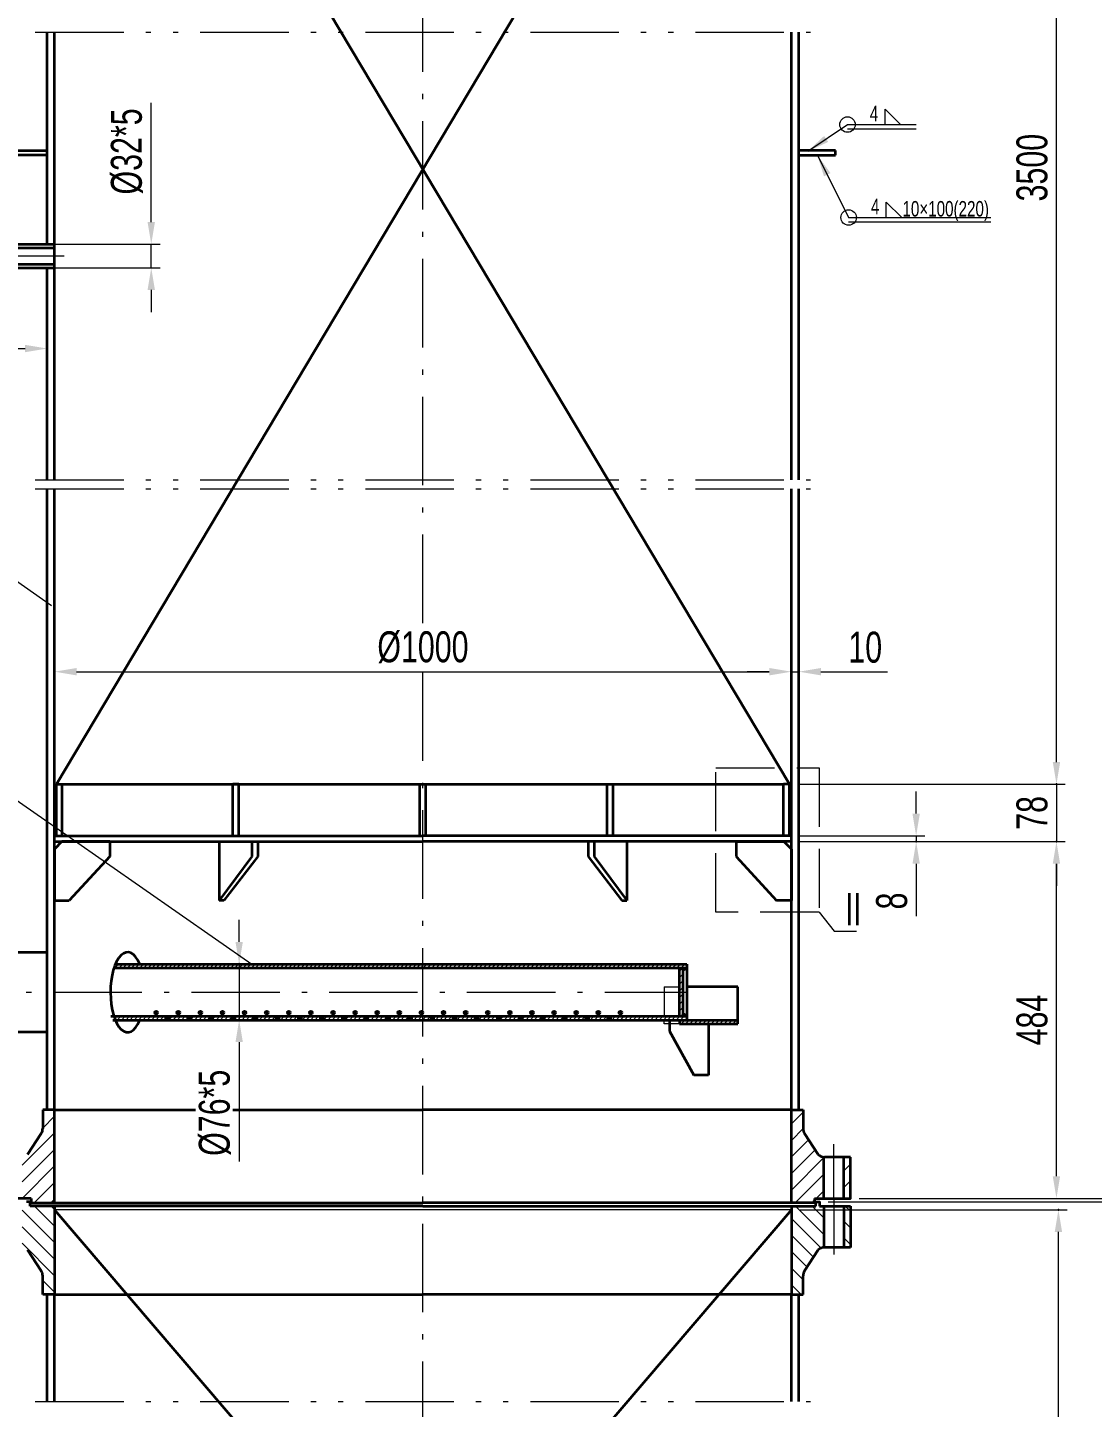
# Model space of a CAD drawing. Header units: millimetres. Extents: x 3739 to 16354, y -2005 to 15830.
# Drawn here: x 6302 to 7747, y 6823 to 8695 of the extents above; entities that cross this region are included whole.
import ezdxf
from ezdxf.enums import TextEntityAlignment as Align

# ---------------------------------------------------------------- set-up
doc = ezdxf.new("R2010")
doc.units = ezdxf.units.MM
doc.header["$LTSCALE"] = 10
for name, pattern in [('ACAD_ISO02W100', [11, 8, -3]), ('ACAD_ISO10W100', [18.7, 12, -3, 0.7, -3]), ('ACAD_ISO12W100', [22.4, 12, -3, 0.7, -3, 0.7, -3])]:
    doc.linetypes.add(name, pattern=pattern)
for name, color, linetype, lineweight in [('中心线', 1, 'ACAD_ISO10W100', 18), ('中粗线', 4, 'Continuous', 35), ('剖面线', 5, 'Continuous', 15), ('双点划线', 3, 'ACAD_ISO12W100', 18), ('实线层', 2, 'Continuous', 35), ('标注', 7, 'Continuous', 18), ('细实线', 7, 'Continuous', 18), ('虚线', 6, 'ACAD_ISO02W100', 18)]:
    doc.layers.add(name, color=color, linetype=linetype, lineweight=lineweight)
doc.styles.add('HGCAD', font='HGCAD.SHX', dxfattribs={"width": 0.75, "bigfont": 'HZTXT.SHX'})
doc.dimstyles.new('HGCAD', dxfattribs={"dimtxt": 3.5, "dimasz": 2.5, "dimexe": 1, "dimexo": 1, "dimgap": 1, "dimtad": 1, "dimdec": 1, "dimdsep": 46, "dimtxsty": 'HGCAD', "dimcen": 0, "dimclrd": 130, "dimclre": 130, "dimclrt": 3, "dimadec": 1, "dimazin": 0, "dimtfac": 0.714286, "dimtmove": 0, "dimatfit": 1, "dimfxl": 0, "dimtzin": 0, "dimlwd": -1, "dimlwe": -1, "dimarcsym": 0})
doc.dimstyles.new('HGCAD$0', dxfattribs={"dimtxt": 3.5, "dimasz": 2.5, "dimexe": 1, "dimexo": 1, "dimgap": 1, "dimtad": 1, "dimdec": 1, "dimdsep": 46, "dimtxsty": 'HGCAD', "dimcen": 0, "dimclrd": 130, "dimclre": 130, "dimclrt": 3, "dimadec": 1, "dimazin": 0, "dimtfac": 0.714286, "dimtmove": 0, "dimatfit": 1, "dimfxl": 0, "dimtzin": 0, "dimlwd": -1, "dimlwe": -1, "dimarcsym": 0})
pattern_1 = [(45, (3175.5403, -2004.8682), (-2.9185832, 2.9185832), [])]

# ---------------------------------------------------------------- blocks, each defined once
blk = doc.blocks.new('*D82')
at = {"color": 0, "ltscale": 15}
for p in [(7338.7, 7091.4), (7701.1, 7091.4), (7701.1, 5926.4)]:
    blk.add_point(p, dxfattribs=at)
at = {"layer": '标注', "color": 130, "ltscale": 15}
for p, q in [((7350.7, 7091.4), (7713.1, 7091.4)), ((7701.1, 5956.4), (7701.1, 7061.4))]:
    blk.add_line(p, q, dxfattribs=at)
for points in [[(7696.1, 7061.4), (7706.1, 7061.4), (7701.1, 7091.4)], [(7696.1, 5956.4), (7706.1, 5956.4), (7701.1, 5926.4)]]:
    blk.add_solid(points, dxfattribs=at)
at = {"layer": '标注', "color": 3, "ltscale": 15, "insert": (7668.1, 6508.9), "char_height": 42, "attachment_point": 5, "rotation": 90, "style": 'HGCAD', "bg_fill": 3, "box_fill_scale": 1.1, "bg_fill_color": 256, "bg_fill_true_color": 13158600, "bg_fill_transparency": 1562}
blk.add_mtext('4500', dxfattribs=at)
blk = doc.blocks.new('*D87')
at = {"color": 0, "ltscale": 15}
for p in [(7338.7, 7590.9), (7698.4, 7590.9), (7418.7, 7106.9)]:
    blk.add_point(p, dxfattribs=at)
at = {"layer": '标注', "color": 130, "ltscale": 15}
for p, q in [((7350.7, 7590.9), (7710.4, 7590.9)), ((7698.4, 7136.9), (7698.4, 7560.9)), ((7430.7, 7106.9), (7710.4, 7106.9))]:
    blk.add_line(p, q, dxfattribs=at)
for points in [[(7693.4, 7560.9), (7703.4, 7560.9), (7698.4, 7590.9)], [(7693.4, 7136.9), (7703.4, 7136.9), (7698.4, 7106.9)]]:
    blk.add_solid(points, dxfattribs=at)
at = {"layer": '标注', "color": 3, "ltscale": 15, "insert": (7665.4, 7348.9), "char_height": 42, "attachment_point": 5, "rotation": 90, "style": 'HGCAD', "bg_fill": 3, "box_fill_scale": 1.1, "bg_fill_color": 256, "bg_fill_true_color": 13158600, "bg_fill_transparency": 1622}
blk.add_mtext('484', dxfattribs=at)
blk = doc.blocks.new('*D88')
at = {"color": 0, "ltscale": 15}
for p in [(7336.2, 7668.9), (7698.4, 7590.9), (7698.4, 7590.9)]:
    blk.add_point(p, dxfattribs=at)
at = {"layer": '标注', "color": 130, "ltscale": 15}
for p, q in [((7698.4, 7698.9), (7698.4, 7728.9)), ((7348.2, 7668.9), (7710.4, 7668.9)), ((7698.4, 7668.9), (7698.4, 7590.9)), ((7698.4, 7560.9), (7698.4, 7530.9))]:
    blk.add_line(p, q, dxfattribs=at)
for points in [[(7693.4, 7698.9), (7703.4, 7698.9), (7698.4, 7668.9)], [(7693.4, 7560.9), (7703.4, 7560.9), (7698.4, 7590.9)]]:
    blk.add_solid(points, dxfattribs=at)
at = {"layer": '标注', "color": 3, "ltscale": 15, "insert": (7665.4, 7629.9), "char_height": 42, "attachment_point": 5, "rotation": 90, "style": 'HGCAD', "bg_fill": 3, "box_fill_scale": 1.1, "bg_fill_color": 256, "bg_fill_true_color": 13158600, "bg_fill_transparency": 1632}
blk.add_mtext('78', dxfattribs=at)
blk = doc.blocks.new('*D89')
at = {"color": 0, "ltscale": 15}
for p in [(7338.7, 7598.9), (7338.7, 7590.9), (7508, 7590.9)]:
    blk.add_point(p, dxfattribs=at)
at = {"layer": '标注', "color": 130, "ltscale": 15}
for p, q in [((7508, 7628.9), (7508, 7658.9)), ((7350.7, 7598.9), (7520, 7598.9)), ((7350.7, 7590.9), (7520, 7590.9)), ((7508, 7598.9), (7508, 7590.9)), ((7508, 7560.9), (7508, 7489.9))]:
    blk.add_line(p, q, dxfattribs=at)
for points in [[(7503, 7628.9), (7513, 7628.9), (7508, 7598.9)], [(7503, 7560.9), (7513, 7560.9), (7508, 7590.9)]]:
    blk.add_solid(points, dxfattribs=at)
at = {"layer": '标注', "color": 3, "ltscale": 15, "insert": (7475, 7510.4), "char_height": 42, "attachment_point": 5, "rotation": 90, "style": 'HGCAD', "bg_fill": 3, "box_fill_scale": 1.1, "bg_fill_color": 256, "bg_fill_true_color": 13158600, "bg_fill_transparency": 1642}
blk.add_mtext('8', dxfattribs=at)
blk = doc.blocks.new('*D90')
at = {"color": 0, "ltscale": 15}
for p in [(6338.7, 7821.5), (7338.7, 7821.5), (7338.7, 7821.5)]:
    blk.add_point(p, dxfattribs=at)
at = {"layer": '标注', "color": 130, "ltscale": 15}
blk.add_line((6368.7, 7821.5), (7308.7, 7821.5), dxfattribs=at)
for points in [[(6368.7, 7826.5), (6368.7, 7816.5), (6338.7, 7821.5)], [(7308.7, 7826.5), (7308.7, 7816.5), (7338.7, 7821.5)]]:
    blk.add_solid(points, dxfattribs=at)
at = {"layer": '标注', "color": 3, "ltscale": 15, "insert": (6838.7, 7854.5), "char_height": 42, "attachment_point": 5, "style": 'HGCAD', "bg_fill": 3, "box_fill_scale": 1.1, "bg_fill_color": 256, "bg_fill_true_color": 13158600, "bg_fill_transparency": 1652}
blk.add_mtext('%%C1000', dxfattribs=at)
blk = doc.blocks.new('*D91')
at = {"color": 0, "ltscale": 15}
for p in [(7338.7, 7821.5), (7348.7, 7821.5), (7348.7, 7821.5)]:
    blk.add_point(p, dxfattribs=at)
at = {"layer": '标注', "color": 130, "ltscale": 15}
for p, q in [((7308.7, 7821.5), (7278.7, 7821.5)), ((7338.7, 7821.5), (7348.7, 7821.5)), ((7378.7, 7821.5), (7469.1, 7821.5))]:
    blk.add_line(p, q, dxfattribs=at)
for points in [[(7308.7, 7826.5), (7308.7, 7816.5), (7338.7, 7821.5)], [(7378.7, 7826.5), (7378.7, 7816.5), (7348.7, 7821.5)]]:
    blk.add_solid(points, dxfattribs=at)
at = {"layer": '标注', "color": 3, "ltscale": 15, "insert": (7438.9, 7854.5), "char_height": 42, "attachment_point": 5, "style": 'HGCAD', "bg_fill": 3, "box_fill_scale": 1.1, "bg_fill_color": 256, "bg_fill_true_color": 13158600, "bg_fill_transparency": 1667}
blk.add_mtext('10', dxfattribs=at)
blk = doc.blocks.new('*D92')
at = {"color": 0, "ltscale": 15}
for p in [(7338.7, 9341.9), (7698.4, 9341.9), (7698.4, 7668.9)]:
    blk.add_point(p, dxfattribs=at)
at = {"layer": '标注', "color": 130, "ltscale": 15}
for p, q in [((7350.7, 9341.9), (7710.4, 9341.9)), ((7698.4, 7698.9), (7698.4, 9311.9))]:
    blk.add_line(p, q, dxfattribs=at)
for points in [[(7693.4, 9311.9), (7703.4, 9311.9), (7698.4, 9341.9)], [(7693.4, 7698.9), (7703.4, 7698.9), (7698.4, 7668.9)]]:
    blk.add_solid(points, dxfattribs=at)
at = {"layer": '标注', "color": 3, "ltscale": 15, "insert": (7665.4, 8505.4), "char_height": 42, "attachment_point": 5, "rotation": 90, "style": 'HGCAD', "bg_fill": 3, "box_fill_scale": 1.1, "bg_fill_color": 256, "bg_fill_true_color": 13158600, "bg_fill_transparency": 1677}
blk.add_mtext('3500', dxfattribs=at)
blk = doc.blocks.new('*D93')
at = {"color": 0, "ltscale": 15}
for p in [(7376.7, 9352.9), (7418.7, 7106.9), (8550.3, 7106.9)]:
    blk.add_point(p, dxfattribs=at)
at = {"layer": '标注', "color": 130, "ltscale": 15}
for p, q in [((7388.7, 9352.9), (8562.3, 9352.9)), ((8550.3, 9322.9), (8550.3, 7136.9)), ((7430.7, 7106.9), (8562.3, 7106.9))]:
    blk.add_line(p, q, dxfattribs=at)
for points in [[(8545.3, 9322.9), (8555.3, 9322.9), (8550.3, 9352.9)], [(8545.3, 7136.9), (8555.3, 7136.9), (8550.3, 7106.9)]]:
    blk.add_solid(points, dxfattribs=at)
at = {"layer": '标注', "color": 3, "ltscale": 15, "insert": (8517.3, 8229.9), "char_height": 42, "attachment_point": 5, "rotation": 90, "style": 'HGCAD', "bg_fill": 3, "box_fill_scale": 1.1, "bg_fill_color": 256, "bg_fill_true_color": 13158600, "bg_fill_transparency": 1692}
blk.add_mtext('4078', dxfattribs=at)
blk = doc.blocks.new('*D94')
at = {"color": 0, "ltscale": 15}
for p in [(7376.7, 7102.4), (7418.7, 5356.4), (8550.3, 5356.4)]:
    blk.add_point(p, dxfattribs=at)
at = {"layer": '标注', "color": 130, "ltscale": 15}
for p, q in [((7388.7, 7102.4), (8562.3, 7102.4)), ((8550.3, 7072.4), (8550.3, 5386.4)), ((7430.7, 5356.4), (8562.3, 5356.4))]:
    blk.add_line(p, q, dxfattribs=at)
for points in [[(8545.3, 7072.4), (8555.3, 7072.4), (8550.3, 7102.4)], [(8545.3, 5386.4), (8555.3, 5386.4), (8550.3, 5356.4)]]:
    blk.add_solid(points, dxfattribs=at)
at = {"layer": '标注', "color": 3, "ltscale": 15, "insert": (8517.3, 6229.4), "char_height": 42, "attachment_point": 5, "rotation": 90, "style": 'HGCAD', "bg_fill": 3, "box_fill_scale": 1.1, "bg_fill_color": 256, "bg_fill_true_color": 13158600, "bg_fill_transparency": 1707}
blk.add_mtext('5088', dxfattribs=at)
blk = doc.blocks.new('*D113')
at = {"layer": 'Defpoints', "color": 0, "ltscale": 15}
for p in [(6178.7, 8328), (6328.7, 8260), (6328.7, 8260)]:
    blk.add_point(p, dxfattribs=at)
at = {"layer": '标注', "color": 130, "ltscale": 15}
for p, q in [((6178.7, 8316), (6178.7, 8248)), ((6208.7, 8260), (6298.7, 8260))]:
    blk.add_line(p, q, dxfattribs=at)
for points in [[(6208.7, 8265), (6208.7, 8255), (6178.7, 8260)], [(6298.7, 8265), (6298.7, 8255), (6328.7, 8260)]]:
    blk.add_solid(points, dxfattribs=at)
at = {"layer": '标注', "color": 3, "ltscale": 15, "insert": (6253.7, 8293), "char_height": 42, "attachment_point": 5, "style": 'HGCAD', "bg_fill": 3, "box_fill_scale": 1.1, "bg_fill_color": 256, "bg_fill_true_color": 13158600, "bg_fill_transparency": 357}
blk.add_mtext('150', dxfattribs=at)
blk = doc.blocks.new('*D114')
at = {"layer": 'Defpoints', "color": 0, "ltscale": 15}
for p in [(6328.7, 8401.5), (6470, 8401.5), (6328.7, 8369.5)]:
    blk.add_point(p, dxfattribs=at)
at = {"layer": '标注', "color": 130, "ltscale": 15}
for p, q in [((6470, 8431.5), (6470, 8593.3)), ((6340.7, 8401.5), (6482, 8401.5)), ((6470, 8369.5), (6470, 8401.5)), ((6340.7, 8369.5), (6482, 8369.5)), ((6470, 8339.5), (6470, 8309.5))]:
    blk.add_line(p, q, dxfattribs=at)
for points in [[(6465, 8431.5), (6475, 8431.5), (6470, 8401.5)], [(6465, 8339.5), (6475, 8339.5), (6470, 8369.5)]]:
    blk.add_solid(points, dxfattribs=at)
at = {"layer": '标注', "color": 3, "ltscale": 15, "insert": (6437, 8527.4), "char_height": 42, "attachment_point": 5, "rotation": 90, "style": 'HGCAD', "bg_fill": 3, "box_fill_scale": 1.1, "bg_fill_color": 256, "bg_fill_true_color": 13158600, "bg_fill_transparency": 1327}
blk.add_mtext('%%C32*5', dxfattribs=at)
blk = doc.blocks.new('*D115')
at = {"color": 0, "ltscale": 15}
for p in [(6589.3, 7424.9), (6589.3, 7348.9), (6589.3, 7348.9)]:
    blk.add_point(p, dxfattribs=at)
at = {"layer": '标注', "color": 130, "ltscale": 15}
for p, q in [((6589.3, 7454.9), (6589.3, 7484.9)), ((6589.3, 7424.9), (6589.3, 7348.9)), ((6589.3, 7318.9), (6589.3, 7157.1))]:
    blk.add_line(p, q, dxfattribs=at)
for points in [[(6584.3, 7454.9), (6594.3, 7454.9), (6589.3, 7424.9)], [(6584.3, 7318.9), (6594.3, 7318.9), (6589.3, 7348.9)]]:
    blk.add_solid(points, dxfattribs=at)
at = {"layer": '标注', "color": 3, "ltscale": 15, "insert": (6556.3, 7223), "char_height": 42, "attachment_point": 5, "rotation": 90, "style": 'HGCAD', "bg_fill": 3, "box_fill_scale": 1.1, "bg_fill_color": 256, "bg_fill_true_color": 13158600, "bg_fill_transparency": 1947}
blk.add_mtext('%%C76*5', dxfattribs=at)
blk = doc.blocks.new('*D136')
at = {"color": 0, "ltscale": 15}
for p in [(6981.2, 13030.9), (7721.2, 57.9), (8936.5, 57.9)]:
    blk.add_point(p, dxfattribs=at)
at = {"layer": '标注', "color": 130, "ltscale": 15}
for p, q in [((6993.2, 13030.9), (8948.5, 13030.9)), ((8936.5, 13000.9), (8936.5, 87.9)), ((7733.2, 57.9), (8948.5, 57.9))]:
    blk.add_line(p, q, dxfattribs=at)
for points in [[(8931.5, 13000.9), (8941.5, 13000.9), (8936.5, 13030.9)], [(8931.5, 87.9), (8941.5, 87.9), (8936.5, 57.9)]]:
    blk.add_solid(points, dxfattribs=at)
at = {"layer": '标注', "color": 3, "ltscale": 15, "insert": (8903.5, 6544.4), "char_height": 42, "attachment_point": 5, "rotation": 90, "style": 'HGCAD', "bg_fill": 3, "box_fill_scale": 1.1, "bg_fill_color": 256, "bg_fill_true_color": 13158600, "bg_fill_transparency": 2192}
blk.add_mtext('19210', dxfattribs=at)
blk = doc.blocks.new('#HGCAD~HF~a')
at = {"layer": '细实线'}
blk.add_circle((0, 0), 1.75, dxfattribs=at)
blk = doc.blocks.new('#HGCAD~HF~01')
at = {"layer": '细实线'}
for p, q in [((-7, 0), (-7, 3.5)), ((-7, 3.5), (-3.5, 0))]:
    blk.add_line(p, q, dxfattribs=at)

msp = doc.modelspace()

# ---------------------------------------------------------------- hatches: boundary and pattern name
at = {"layer": '剖面线', "ltscale": 15}
h = msp.add_hatch(dxfattribs=at)
h.set_pattern_fill('ANSI31', color=256, scale=1.25, style=0)
h.set_pattern_definition([(45, (3175.5403, -2004.8682), (-2.80633, 2.80633), [])])
edge = h.paths.add_edge_path()
edge.add_line((6838.71, 7424.89), (6421.44, 7424.89))
edge.add_ellipse((6437.92, 7386.61), major_axis=(0, -54.31), ratio=0.427741, start_angle=225.18277, end_angle=232.20877)
edge.add_line((6419.56, 7419.89), (6838.71, 7419.89))
edge.add_line((6838.71, 7419.89), (6838.71, 7424.89))
h = msp.add_hatch(dxfattribs=at)
h.set_pattern_fill('ANSI31', color=256, scale=1.3, style=0)
h.set_pattern_definition(pattern_1)
h.paths.add_polyline_path([(7196.71, 7424.89), (6838.71, 7424.89), (6838.71, 7419.89), (7196.71, 7419.89)])
at = {"layer": '剖面线', "ltscale": 5}
h = msp.add_hatch(dxfattribs=at)
h.set_pattern_fill('ANSI31', color=256, scale=2, style=0)
h.set_pattern_definition([(45, (-241.881, 2923.3154), (-4.490128, 4.490128), [])])
h.paths.add_polyline_path([(7186.71, 7386.89), (7191.71, 7386.89), (7191.71, 7419.89), (7186.71, 7419.89)])
h.paths.add_polyline_path([(7191.71, 7386.89), (7186.71, 7386.89), (7186.71, 7353.89), (7191.71, 7353.89)])
at = {"layer": '剖面线', "ltscale": 15}
h = msp.add_hatch(dxfattribs=at)
h.set_pattern_fill('ANSI31', color=256, scale=1.3, style=0)
h.set_pattern_definition(pattern_1)
edge = h.paths.add_edge_path()
edge.add_line((6489.71, 7353.89), (6419.38, 7353.89))
edge.add_ellipse((6437.92, 7386.61), major_axis=(0, -54.31), ratio=0.427741, start_angle=307.04379, end_angle=313.98632)
edge.add_line((6421.21, 7348.89), (6489.71, 7348.89))
edge.add_line((6489.71, 7348.89), (6489.71, 7353.89))
h.paths.add_polyline_path([(6519.71, 7353.89), (6493.71, 7353.89), (6493.71, 7348.89), (6519.71, 7348.89)])
h.paths.add_polyline_path([(6549.71, 7353.89), (6523.71, 7353.89), (6523.71, 7348.89), (6549.71, 7348.89)])
h.paths.add_polyline_path([(6579.71, 7353.89), (6553.71, 7353.89), (6553.71, 7348.89), (6579.71, 7348.89)])
h.paths.add_polyline_path([(6609.71, 7353.89), (6583.71, 7353.89), (6583.71, 7348.89), (6609.71, 7348.89)])
h.paths.add_polyline_path([(6639.71, 7353.89), (6613.71, 7353.89), (6613.71, 7348.89), (6639.71, 7348.89)])
h.paths.add_polyline_path([(6669.71, 7353.89), (6643.71, 7353.89), (6643.71, 7348.89), (6669.71, 7348.89)])
h.paths.add_polyline_path([(6699.71, 7353.89), (6673.71, 7353.89), (6673.71, 7348.89), (6699.71, 7348.89)])
h.paths.add_polyline_path([(6729.71, 7353.89), (6703.71, 7353.89), (6703.71, 7348.89), (6729.71, 7348.89)])
h.paths.add_polyline_path([(6759.71, 7353.89), (6733.71, 7353.89), (6733.71, 7348.89), (6759.71, 7348.89)])
h.paths.add_polyline_path([(6789.71, 7353.89), (6763.71, 7353.89), (6763.71, 7348.89), (6789.71, 7348.89)])
h.paths.add_polyline_path([(6819.71, 7353.89), (6793.71, 7353.89), (6793.71, 7348.89), (6819.71, 7348.89)])
h.paths.add_polyline_path([(6838.71, 7353.89), (6823.71, 7353.89), (6823.71, 7348.89), (6838.71, 7348.89)])
h.paths.add_polyline_path([(6849.71, 7353.89), (6838.71, 7353.89), (6838.71, 7348.89), (6849.71, 7348.89)])
h.paths.add_polyline_path([(6879.71, 7353.89), (6853.71, 7353.89), (6853.71, 7348.89), (6879.71, 7348.89)])
h.paths.add_polyline_path([(6909.71, 7353.89), (6883.71, 7353.89), (6883.71, 7348.89), (6909.71, 7348.89)])
h.paths.add_polyline_path([(6969.71, 7353.89), (6943.71, 7353.89), (6943.71, 7348.89), (6969.71, 7348.89)])
h.paths.add_polyline_path([(6939.71, 7353.89), (6913.71, 7353.89), (6913.71, 7348.89), (6939.71, 7348.89)])
h.paths.add_polyline_path([(6999.71, 7353.89), (6973.71, 7353.89), (6973.71, 7348.89), (6999.71, 7348.89)])
h.paths.add_polyline_path([(7029.71, 7353.89), (7003.71, 7353.89), (7003.71, 7348.89), (7029.71, 7348.89)])
h.paths.add_polyline_path([(7059.71, 7353.89), (7033.71, 7353.89), (7033.71, 7348.89), (7059.71, 7348.89)])
h.paths.add_polyline_path([(7089.71, 7353.89), (7063.71, 7353.89), (7063.71, 7348.89), (7089.71, 7348.89)])
h.paths.add_polyline_path([(7166.17, 7353.89), (7093.71, 7353.89), (7093.71, 7348.89), (7166.17, 7348.89)])
h.paths.add_polyline_path([(7196.71, 7353.89), (7166.17, 7353.89), (7166.17, 7348.89), (7196.71, 7348.89)])
h.paths.add_polyline_path([(7266.17, 7348.89), (7196.71, 7348.89), (7186.71, 7348.89), (7186.71, 7343.89), (7266.17, 7343.89)])
h = msp.add_hatch(dxfattribs=at)
h.set_pattern_fill('ANSI31', color=256, scale=5, style=0)
h.set_pattern_definition([(45, (3738.5, -2004.868), (-11.22532, 11.22532), [])])
h.paths.add_polyline_path([(6267.71, 7162.91), (6258.71, 7162.91), (6258.71, 7106.91), (6267.71, 7106.91)])
h.paths.add_polyline_path([(6338.71, 7226.91), (6322.71, 7226.91), (6322.71, 7201.47, -0.1453801), (6320.77, 7194.92), (6302.2, 7166.42, -0.1773161), (6294.71, 7162.95), (6294.71, 7106.91), (6307.21, 7106.91), (6307.21, 7100.91), (6338.71, 7100.91), (6338.71, 7106.91)])
h.paths.add_polyline_path([(7382.71, 7162.95, -0.1773161), (7375.23, 7166.42), (7356.66, 7194.92, -0.1453801), (7354.71, 7201.47), (7354.71, 7226.91), (7338.71, 7226.91), (7338.71, 7106.91), (7338.71, 7100.91), (7370.21, 7100.91), (7370.21, 7106.91), (7382.71, 7106.91)])
h.paths.add_polyline_path([(7418.71, 7162.91), (7409.71, 7162.91), (7409.71, 7106.91), (7418.71, 7106.91)])
h = msp.add_hatch(dxfattribs=at)
h.set_pattern_fill('ANSI31', color=256, scale=5, angle=90, style=0)
h.set_pattern_definition([(135, (3738.5, -2004.868), (-11.22532, -11.22532), [])])
h.paths.add_polyline_path([(6338.71, 7096.39), (6305.71, 7096.39), (6305.71, 7102.39), (6300.71, 7102.39), (6300.71, 7096.39), (6294.71, 7096.39), (6294.71, 7040.35, -0.1773161), (6302.2, 7036.87), (6320.77, 7008.38, -0.1453801), (6322.71, 7001.83), (6322.71, 6976.39), (6338.71, 6976.39)])
h.paths.add_polyline_path([(6267.71, 7096.39), (6258.71, 7096.39), (6258.71, 7040.39), (6267.71, 7040.39)])
h.paths.add_polyline_path([(7382.71, 7096.39), (7376.71, 7096.39), (7376.71, 7102.39), (7371.71, 7102.39), (7371.71, 7096.39), (7338.71, 7096.39), (7338.71, 6976.39), (7354.71, 6976.39), (7354.71, 7001.83, -0.1453801), (7356.66, 7008.38), (7375.23, 7036.87, -0.1773161), (7382.71, 7040.35)])
h.paths.add_polyline_path([(7418.71, 7096.39), (7409.71, 7096.39), (7409.71, 7040.39), (7418.71, 7040.39)])

# ---------------------------------------------------------------- linework, layer by layer
at = {"layer": '中心线'}
for p, q in [((6838.71, 33.49), (6838.71, 13056.9)), ((5963.42, 7386.89), (7196.71, 7386.89)), ((7396.21, 7106.91), (7396.21, 7180.48)), ((7396.21, 7104.29), (7396.21, 7030.72))]:
    msp.add_line(p, q, dxfattribs=at)
at = {"layer": '中心线', "color": 1, "linetype": 'ACAD_ISO10W100'}
msp.add_line((6351.77, 8385.52), (6168.68, 8385.52), dxfattribs=at)
at = {"layer": '中心线', "ltscale": 5}
for p, q in [((6491.71, 7348.55), (6491.71, 7354.27)), ((6521.71, 7348.55), (6521.71, 7354.27)), ((6551.71, 7348.55), (6551.71, 7354.27)), ((6581.71, 7348.55), (6581.71, 7354.27)), ((6611.71, 7348.55), (6611.71, 7354.27)), ((6641.71, 7348.55), (6641.71, 7354.27)), ((6671.71, 7348.55), (6671.71, 7354.27)), ((6701.71, 7348.55), (6701.71, 7354.27)), ((6731.71, 7348.55), (6731.71, 7354.27)), ((6761.71, 7348.55), (6761.71, 7354.27)), ((6791.71, 7348.55), (6791.71, 7354.27)), ((6821.71, 7348.55), (6821.71, 7354.27)), ((6851.71, 7348.55), (6851.71, 7354.27)), ((6881.71, 7348.55), (6881.71, 7354.27)), ((6911.71, 7348.55), (6911.71, 7354.27)), ((6941.71, 7348.55), (6941.71, 7354.27)), ((6971.71, 7348.55), (6971.71, 7354.27)), ((7001.71, 7348.55), (7001.71, 7354.27)), ((7031.71, 7348.55), (7031.71, 7354.27)), ((7061.71, 7348.55), (7061.71, 7354.27)), ((7091.71, 7348.55), (7091.71, 7354.27))]:
    msp.add_line(p, q, dxfattribs=at)
at = {"layer": '中粗线', "ltscale": 5}
for centre in [(6476.71, 7358.89), (6506.71, 7358.89), (6536.71, 7358.89), (6566.71, 7358.89), (6596.71, 7358.89), (6626.71, 7358.89), (6656.71, 7358.89), (6686.71, 7358.89), (6716.71, 7358.89), (6746.71, 7358.89), (6776.71, 7358.89), (6806.71, 7358.89), (6836.71, 7358.89), (6866.71, 7358.89), (6896.71, 7358.89), (6926.71, 7358.89), (6956.71, 7358.89), (6986.71, 7358.89), (7016.71, 7358.89), (7046.71, 7358.89), (7076.71, 7358.89), (7106.71, 7358.89)]:
    msp.add_circle(centre, 2, dxfattribs=at)
at = {"layer": '双点划线'}
for p, q in [((6312.58, 8689.43), (7364.84, 8689.43)), ((6312.58, 8081.6), (7364.84, 8081.6)), ((6312.58, 8069.6), (7364.84, 8069.6)), ((6312.58, 6831.5), (7364.84, 6831.5))]:
    msp.add_line(p, q, dxfattribs=at)
at = {"layer": '实线层'}
for p, q in [((6328.71, 8401.52), (6328.71, 8689.43)), ((6338.71, 8081.6), (6338.71, 8689.43)), ((7338.71, 8081.6), (7338.71, 8689.43)), ((7348.71, 8081.6), (7348.71, 8689.43)), ((6278.71, 8528.52), (6328.71, 8528.52)), ((6328.71, 8522.52), (6278.71, 8522.52)), ((7398.71, 8528.52), (7348.71, 8528.52)), ((7348.71, 8522.52), (7398.71, 8522.52)), ((7398.71, 8522.52), (7398.71, 8528.52)), ((6204.71, 8401.52), (6338.71, 8401.52)), ((6245.37, 8396.52), (6338.71, 8396.52)), ((6204.71, 8369.52), (6338.71, 8369.52)), ((6253.84, 8374.52), (6338.71, 8374.52)), ((6328.71, 8328.02), (6328.71, 8369.52)), ((6328.71, 8081.6), (6328.71, 8369.52)), ((6328.71, 7226.91), (6328.71, 8069.6)), ((6338.71, 7226.91), (6338.71, 8069.6)), ((7338.71, 7226.91), (7338.71, 8069.6)), ((7348.71, 7226.91), (7348.71, 8069.6)), ((6341.21, 7598.91), (6341.21, 7668.91)), ((6341.21, 7668.91), (6349.21, 7668.91)), ((6349.21, 7598.91), (6349.21, 7668.91)), ((6349.21, 7668.91), (7328.21, 7668.91)), ((6580.71, 7598.91), (6580.71, 7668.91)), ((6588.71, 7668.91), (6580.71, 7668.91)), ((6588.71, 7598.91), (6588.71, 7668.91)), ((6834.71, 7598.91), (6834.71, 7668.91)), ((6834.71, 7668.91), (6842.71, 7668.91)), ((6842.71, 7598.91), (6842.71, 7668.91)), ((7088.71, 7598.91), (7088.71, 7668.91)), ((7088.71, 7668.91), (7096.71, 7668.91)), ((7096.71, 7598.91), (7096.71, 7668.91)), ((7328.21, 7598.91), (7328.21, 7668.91)), ((7336.21, 7668.91), (7328.21, 7668.91)), ((7336.21, 7598.91), (7336.21, 7668.91)), ((6338.71, 7598.91), (6838.71, 7598.91)), ((6338.71, 7590.91), (6838.71, 7590.91)), ((6562.1, 7590.91), (6562.1, 7510.91)), ((6606.53, 7590.91), (6606.53, 7570.91)), ((6614.53, 7590.91), (6614.53, 7570.91)), ((7338.71, 7598.91), (6838.71, 7598.91)), ((7338.71, 7590.91), (6838.71, 7590.91)), ((7062.9, 7590.91), (7062.9, 7570.91)), ((7070.9, 7590.91), (7070.9, 7570.91)), ((7115.33, 7590.91), (7115.33, 7510.91)), ((6606.53, 7570.91), (6562.1, 7510.91)), ((6614.53, 7570.91), (6568.59, 7510.91)), ((7062.9, 7570.91), (7108.83, 7510.91)), ((7070.9, 7570.91), (7115.33, 7510.91)), ((6568.59, 7510.91), (6562.1, 7510.91)), ((7108.83, 7510.91), (7115.33, 7510.91)), ((6328.71, 7440.61), (6164.21, 7440.61)), ((6328.71, 7332.61), (6164.21, 7332.61)), ((6338.71, 7226.91), (6322.71, 7226.91)), ((6322.71, 7226.91), (6322.71, 7201.47)), ((6338.71, 7106.91), (6338.71, 7226.91)), ((6338.71, 7226.91), (6838.71, 7226.91)), ((7338.71, 7226.91), (6838.71, 7226.91)), ((7338.71, 7106.91), (7338.71, 7226.91)), ((7338.71, 7226.91), (7354.71, 7226.91)), ((7354.71, 7226.91), (7354.71, 7201.47)), ((6302.2, 7166.42), (6320.77, 7194.92)), ((7375.23, 7166.42), (7356.66, 7194.92)), ((7382.71, 7106.91), (7382.71, 7162.91)), ((7418.71, 7162.91), (7383.71, 7162.91)), ((7409.71, 7106.91), (7409.71, 7162.91)), ((7418.71, 7106.91), (7418.71, 7162.91)), ((6307.21, 7106.91), (6258.71, 7106.91)), ((6305.71, 7102.39), (6300.71, 7102.39)), ((6305.71, 7096.39), (6305.71, 7102.39)), ((6338.71, 7096.39), (6305.71, 7096.39)), ((6307.21, 7106.91), (6307.21, 7100.91)), ((6307.21, 7100.91), (6838.71, 7100.91)), ((6338.71, 7100.91), (6338.71, 7106.91)), ((6838.71, 7096.39), (6338.71, 7096.39)), ((6338.71, 7096.39), (6338.71, 6976.39)), ((7370.21, 7100.91), (6838.71, 7100.91)), ((6838.71, 7096.39), (7338.71, 7096.39)), ((7338.71, 7100.91), (7338.71, 7106.91)), ((7338.71, 7096.39), (7338.71, 6976.39)), ((7338.71, 7096.39), (7371.71, 7096.39)), ((7370.21, 7106.91), (7418.71, 7106.91)), ((7370.21, 7106.91), (7370.21, 7100.91)), ((7371.71, 7096.39), (7371.71, 7102.39)), ((7371.71, 7102.39), (7376.71, 7102.39)), ((7376.71, 7102.39), (7376.71, 7096.39)), ((7376.71, 7096.39), (7418.71, 7096.39)), ((7382.71, 7096.39), (7382.71, 7040.39)), ((7409.71, 7096.39), (7409.71, 7040.39)), ((7418.71, 7096.39), (7418.71, 7040.39)), ((7418.71, 7040.39), (7383.71, 7040.39)), ((6302.2, 7036.87), (6320.77, 7008.38)), ((7375.23, 7036.87), (7356.66, 7008.38)), ((6322.71, 6976.39), (6322.71, 7001.83)), ((7354.71, 6976.39), (7354.71, 7001.83)), ((6338.71, 6976.39), (6322.71, 6976.39)), ((6328.71, 6831.5), (6328.71, 6976.39)), ((6338.71, 6976.39), (6838.71, 6976.39)), ((6338.71, 6831.5), (6338.71, 6976.39)), ((7338.71, 6976.39), (6838.71, 6976.39)), ((7338.71, 6976.39), (7354.71, 6976.39)), ((7338.71, 6831.5), (7338.71, 6976.39)), ((7348.71, 6831.5), (7348.71, 6976.39))]:
    msp.add_line(p, q, dxfattribs=at)
at = {"layer": '实线层', "ltscale": 5}
for p, q in [((6348.76, 7590.91), (6338.76, 7580.91)), ((6413.76, 7590.91), (6348.76, 7590.91)), ((6413.76, 7590.91), (6413.76, 7570.91)), ((7263.66, 7590.91), (7328.66, 7590.91)), ((7263.66, 7590.91), (7263.66, 7570.91)), ((7328.66, 7590.91), (7338.66, 7580.91)), ((6338.76, 7580.91), (6338.76, 7510.91)), ((6413.76, 7570.91), (6358.76, 7510.91)), ((7263.66, 7570.91), (7318.66, 7510.91)), ((7338.66, 7580.91), (7338.66, 7510.91)), ((6338.76, 7510.91), (6358.76, 7510.91)), ((7338.66, 7510.91), (7318.66, 7510.91)), ((6419.56, 7419.89), (7196.71, 7419.89)), ((6421.44, 7424.89), (7196.71, 7424.89)), ((7186.71, 7353.89), (7186.71, 7419.89)), ((7191.71, 7353.89), (7191.71, 7419.89)), ((7196.71, 7419.39), (7191.71, 7416.57)), ((7196.71, 7424.89), (7196.71, 7348.89)), ((7196.71, 7419.89), (7196.71, 7419.39)), ((6415.2, 7353.89), (7196.71, 7353.89)), ((6417.84, 7348.89), (7196.71, 7348.89)), ((6489.71, 7348.89), (6489.71, 7353.89)), ((6493.71, 7348.89), (6493.71, 7353.89)), ((6519.71, 7348.89), (6519.71, 7353.89)), ((6523.71, 7348.89), (6523.71, 7353.89)), ((6549.71, 7348.89), (6549.71, 7353.89)), ((6553.71, 7348.89), (6553.71, 7353.89)), ((6579.71, 7348.89), (6579.71, 7353.89)), ((6583.71, 7348.89), (6583.71, 7353.89)), ((6609.71, 7348.89), (6609.71, 7353.89)), ((6613.71, 7348.89), (6613.71, 7353.89)), ((6639.71, 7348.89), (6639.71, 7353.89)), ((6643.71, 7348.89), (6643.71, 7353.89)), ((6669.71, 7348.89), (6669.71, 7353.89)), ((6673.71, 7348.89), (6673.71, 7353.89)), ((6699.71, 7348.89), (6699.71, 7353.89)), ((6703.71, 7348.89), (6703.71, 7353.89)), ((6729.71, 7348.89), (6729.71, 7353.89)), ((6733.71, 7348.89), (6733.71, 7353.89)), ((6759.71, 7348.89), (6759.71, 7353.89)), ((6763.71, 7348.89), (6763.71, 7353.89)), ((6789.71, 7348.89), (6789.71, 7353.89)), ((6793.71, 7348.89), (6793.71, 7353.89)), ((6819.71, 7348.89), (6819.71, 7353.89)), ((6823.71, 7348.89), (6823.71, 7353.89)), ((6849.71, 7348.89), (6849.71, 7353.89)), ((6853.71, 7348.89), (6853.71, 7353.89)), ((6879.71, 7348.89), (6879.71, 7353.89)), ((6883.71, 7348.89), (6883.71, 7353.89)), ((6909.71, 7348.89), (6909.71, 7353.89)), ((6913.71, 7348.89), (6913.71, 7353.89)), ((6939.71, 7348.89), (6939.71, 7353.89)), ((6943.71, 7348.89), (6943.71, 7353.89)), ((6969.71, 7348.89), (6969.71, 7353.89)), ((6973.71, 7348.89), (6973.71, 7353.89)), ((6999.71, 7348.89), (6999.71, 7353.89)), ((7003.71, 7348.89), (7003.71, 7353.89)), ((7029.71, 7348.89), (7029.71, 7353.89)), ((7033.71, 7348.89), (7033.71, 7353.89)), ((7059.71, 7348.89), (7059.71, 7353.89)), ((7063.71, 7348.89), (7063.71, 7353.89)), ((7089.71, 7348.89), (7089.71, 7353.89)), ((7093.71, 7348.89), (7093.71, 7353.89)), ((7173.44, 7348.89), (7173.44, 7333.89)), ((7196.71, 7354.39), (7191.71, 7357.22)), ((7226.44, 7343.89), (7226.44, 7273.89)), ((7173.44, 7333.89), (7206.44, 7273.89)), ((7226.44, 7273.89), (7206.44, 7273.89))]:
    msp.add_line(p, q, dxfattribs=at)
at = {"layer": '实线层', "ltscale": 15}
for p, q in [((7266.17, 7393.89), (7196.71, 7393.89)), ((7266.17, 7343.89), (7266.17, 7393.89)), ((7186.71, 7348.89), (7186.71, 7343.89)), ((7186.71, 7343.89), (7266.17, 7343.89)), ((7196.71, 7348.89), (7266.17, 7348.89))]:
    msp.add_line(p, q, dxfattribs=at)
at = {"layer": '实线层'}
for centre, start, end in [((6310.71, 7201.47), 326.91313, 0), ((7366.71, 7201.47), 180, 213.08687), ((7383.71, 7174.91), 225, 270), ((7383.71, 7028.39), 90, 135), ((6310.71, 7001.83), 0, 33.08687), ((7366.71, 7001.83), 146.91313, 180)]:
    msp.add_arc(centre, 12, start, end, dxfattribs=at)
msp.add_ellipse((6437.92, 7386.61), major_axis=(0, -54.31), ratio=0.427741, start_param=2.3530045, end_param=7.0862755, dxfattribs=at)
at = {"layer": '标注', "ltscale": 15}
for p, q in [((7376.51, 7495.19), (7396.97, 7469.62)), ((7396.97, 7469.62), (7427.16, 7469.62))]:
    msp.add_line(p, q, dxfattribs=at)
at = {"layer": '虚线', "ltscale": 15}
for p, q in [((7166.17, 7393.89), (7166.17, 7353.89)), ((7166.17, 7393.89), (7186.71, 7393.89)), ((7166.17, 7343.89), (7166.17, 7348.89)), ((7186.71, 7343.89), (7166.17, 7343.89))]:
    msp.add_line(p, q, dxfattribs=at)
at = {"layer": '虚线'}
msp.add_lwpolyline([(7236.01, 7690.94), (7376.51, 7690.94), (7376.51, 7495.19), (7236.01, 7495.19)], close=True, dxfattribs=at)

# ---------------------------------------------------------------- texts
at = {"layer": '标注', "ltscale": 15, "insert": (7404.11, 7522.44), "char_height": 50, "width": 35.8266, "attachment_point": 1, "style": 'HGCAD'}
msp.add_mtext('Ⅱ', dxfattribs=at)

# ---------------------------------------------------------------- next in the draw order: dimensions: what is measured, and where the dimension line sits
at = {"layer": '标注', "ltscale": 15}
dim = msp.add_linear_dim(base=(6328.71, 8260.01), p1=(6178.71, 8328.02), p2=(6328.71, 8260.01), dimstyle='HGCAD$0', override={"dimscale": 12, "dimtdec": 1}, dxfattribs=at)
dim.commit()
dim.dimension.update_dxf_attribs({"geometry": '*D113', "text_midpoint": (6253.71, 8293.01)})
dim = msp.add_linear_dim(base=(7338.71, 7821.53), p1=(6338.71, 7821.53), p2=(7338.71, 7821.53), text='%%C1000', dimstyle='HGCAD$0', override={"dimscale": 12, "dimtdec": 1}, dxfattribs=at)
dim.commit()
dim.dimension.update_dxf_attribs({"geometry": '*D90', "text_midpoint": (6838.71, 7854.53)})
dim = msp.add_linear_dim(base=(7698.38, 7590.91), p1=(7418.71, 7106.91), p2=(7338.71, 7590.91), angle=90, dimstyle='HGCAD$0', override={"dimscale": 12, "dimtdec": 1}, dxfattribs=at)
dim.commit()
dim.dimension.update_dxf_attribs({"geometry": '*D87', "text_midpoint": (7665.38, 7348.91)})
for base, p1, p2, text, picture, middle in [((6589.3, 7348.89), (6589.3, 7424.89), (6589.3, 7348.89), '%%C76*5', '*D115', (6556.3, 7222.98)), ((7701.05, 7091.43), (7701.05, 5926.39), (7338.71, 7091.43), '4500', '*D82', (7668.05, 6508.91))]:
    dim = msp.add_linear_dim(base=base, p1=p1, p2=p2, angle=90, text=text, dimstyle='HGCAD$0', override={"dimscale": 12, "dimtdec": 1}, dxfattribs=at)
    dim.commit()
    dim.dimension.update_dxf_attribs({"geometry": picture, "text_midpoint": middle})

# ---------------------------------------------------------------- next in the draw order: linework, layer by layer
at = {"layer": '实线层', "ltscale": 15}
for p, q in [((6338.71, 7091.43), (7336.21, 5926.39)), ((7338.71, 7091.43), (6341.21, 5926.39))]:
    msp.add_line(p, q, dxfattribs=at)
at = {"layer": '标注', "ltscale": 15}
msp.add_line((6606.63, 7424.23), (5503.27, 8192.28), dxfattribs=at)
at = {"layer": '虚线', "ltscale": 15}
msp.add_line((7338.71, 7091.43), (6338.71, 7091.43), dxfattribs=at)

# ---------------------------------------------------------------- next in the draw order: dimensions: what is measured, and where the dimension line sits
at = {"layer": '标注', "ltscale": 15}
dim = msp.add_linear_dim(base=(7348.71, 7821.53), p1=(7338.71, 7821.53), p2=(7348.71, 7821.53), dimstyle='HGCAD$0', override={"dimscale": 12, "dimtdec": 1}, dxfattribs=at)
dim.commit()
dim.dimension.update_dxf_attribs({"geometry": '*D91', "text_midpoint": (7438.88, 7854.53)})
dim = msp.add_linear_dim(base=(7698.38, 7590.91), p1=(7336.21, 7668.91), p2=(7698.38, 7590.91), angle=90, dimstyle='HGCAD$0', override={"dimscale": 12, "dimtdec": 1}, dxfattribs=at)
dim.commit()
dim.dimension.update_dxf_attribs({"geometry": '*D88', "text_midpoint": (7665.38, 7629.91)})

# ---------------------------------------------------------------- next in the draw order: dimensions: what is measured, and where the dimension line sits
dim = msp.add_linear_dim(base=(7698.38, 9341.91), p1=(7698.38, 7668.91), p2=(7338.71, 9341.91), angle=90, text='3500', dimstyle='HGCAD$0', override={"dimscale": 12, "dimtdec": 1}, dxfattribs=at)
dim.commit()
dim.dimension.update_dxf_attribs({"geometry": '*D92', "text_midpoint": (7665.38, 8505.41)})
dim = msp.add_linear_dim(base=(7507.99, 7590.91), p1=(7338.71, 7598.91), p2=(7338.71, 7590.91), angle=90, dimstyle='HGCAD$0', override={"dimscale": 12, "dimtdec": 1}, dxfattribs=at)
dim.commit()
dim.dimension.update_dxf_attribs({"geometry": '*D89', "text_midpoint": (7474.99, 7510.43)})

# ---------------------------------------------------------------- next in the draw order: linework, layer by layer
at = {"layer": '实线层', "ltscale": 15}
for p, q in [((6338.71, 9341.91), (7336.21, 7668.91)), ((7338.71, 9341.91), (6341.21, 7668.91))]:
    msp.add_line(p, q, dxfattribs=at)

# ---------------------------------------------------------------- next in the draw order: dimensions: what is measured, and where the dimension line sits
at = {"layer": '标注', "ltscale": 15}
dim = msp.add_linear_dim(base=(8550.33, 7106.91), p1=(7376.71, 9352.91), p2=(7418.71, 7106.91), angle=90, text='4078', dimstyle='HGCAD$0', override={"dimscale": 12, "dimtdec": 1}, dxfattribs=at)
dim.commit()
dim.dimension.update_dxf_attribs({"geometry": '*D93', "text_midpoint": (8517.33, 8229.91)})

# ---------------------------------------------------------------- next in the draw order: dimensions: what is measured, and where the dimension line sits
for base, p1, p2, text, picture, middle in [((6469.96, 8401.52), (6328.71, 8369.52), (6328.71, 8401.52), '%%C32*5', '*D114', (6436.96, 8527.43)), ((8550.33, 5356.39), (7376.71, 7102.39), (7418.71, 5356.39), '5088', '*D94', (8517.33, 6229.39))]:
    dim = msp.add_linear_dim(base=base, p1=p1, p2=p2, angle=90, text=text, dimstyle='HGCAD$0', override={"dimscale": 12, "dimtdec": 1}, dxfattribs=at)
    dim.commit()
    dim.dimension.update_dxf_attribs({"geometry": picture, "text_midpoint": middle})

# ---------------------------------------------------------------- next in the draw order: linework, layer by layer
msp.add_line((6334.46, 7910.96), (5503.27, 8493.25), dxfattribs=at)

# ---------------------------------------------------------------- next in the draw order: dimensions: what is measured, and where the dimension line sits
dim = msp.add_linear_dim(base=(8936.53, 57.87), p1=(6981.21, 13030.94), p2=(7721.21, 57.87), angle=90, text='19210', dimstyle='HGCAD$0', override={"dimscale": 12}, dxfattribs=at)
dim.commit()
dim.dimension.update_dxf_attribs({"geometry": '*D136', "text_midpoint": (8903.53, 6544.41)})

# ---------------------------------------------------------------- next in the draw order: linework, layer by layer
at = {"layer": '标注', "color": 4, "ltscale": 15}
for p, q in [((7414.86, 8563.85), (7507.86, 8563.85)), ((7416.42, 8437.72), (7609.5, 8437.72))]:
    msp.add_line(p, q, dxfattribs=at)
at = {"layer": '标注', "color": 6, "linetype": 'ACAD_ISO02W100', "ltscale": 4}
for p, q in [((7414.86, 8557.85), (7507.86, 8557.85)), ((7416.42, 8431.72), (7609.5, 8431.72))]:
    msp.add_line(p, q, dxfattribs=at)

# ---------------------------------------------------------------- next in the draw order: block references
at = {"layer": '标注', "color": 4, "ltscale": 15, "xscale": 6, "yscale": 6, "zscale": 6}
for name, p in [('#HGCAD~HF~01', (7507.86, 8563.85)), ('#HGCAD~HF~a', (7414.86, 8563.85)), ('#HGCAD~HF~a', (7416.42, 8437.72)), ('#HGCAD~HF~01', (7509.42, 8437.72))]:
    msp.add_blockref(name, p, dxfattribs=at)

# ---------------------------------------------------------------- next in the draw order: texts
at = {"layer": '标注', "color": 0, "ltscale": 15, "style": 'HGCAD', "width": 0.75}
for p in [(7450.86, 8578.85), (7452.42, 8452.72)]:
    msp.add_text('4', height=21, dxfattribs=at).set_placement(p, align=Align.MIDDLE)
at = {"layer": '标注', "color": 0, "ltscale": 15, "insert": (7489.4, 8460.11), "char_height": 21, "width": 84.3601, "attachment_point": 1, "style": 'HGCAD'}
msp.add_mtext('10×100(220)', dxfattribs=at)

# ---------------------------------------------------------------- next in the draw order: leaders
at = {"layer": '标注', "ltscale": 15}
for points in [[(7360.99, 8527.55), (7414.86, 8563.85)], [(7373.94, 8522.56), (7416.42, 8437.72)]]:
    msp.add_leader(points, dimstyle='HGCAD', override={"dimscale": 12}, dxfattribs=at)

doc.saveas('drawing.dxf')
